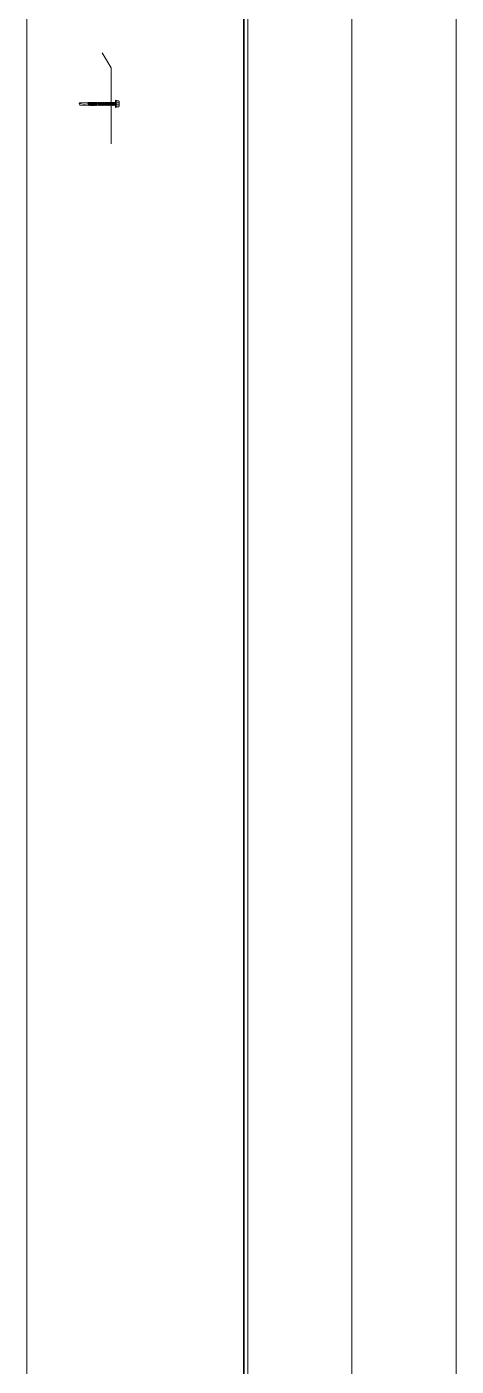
# Model space of a CAD drawing. Header units: metres. Extents: x 1610 to 5629, y 732 to 3974.
# Drawn here: x 1635.2244 to 1635.335, y 909.1618 to 909.5069 of the extents above; entities that cross this region are included whole.
import ezdxf

# ---------------------------------------------------------------- set-up
doc = ezdxf.new("R2010")
doc.units = ezdxf.units.M
doc.header["$MEASUREMENT"] = 0
doc.layers.get('0').update_dxf_attribs({"lineweight": 0})

msp = doc.modelspace()

# ---------------------------------------------------------------- linework, layer by layer
at = {"color": 7}
for p, q in [((1635.22442, 907.44439, -23.91687), (1635.2244, 909.83555, -55.54783)), ((1635.33502, 902.77366), (1635.33502, 909.81969)), ((1635.33502, 902.62729), (1635.33502, 909.81969)), ((1635.28019, 909.70707, 13.70923), (1635.28019, 907.44439, 0.0017)), ((1635.28039, 907.44439, -22.50555), (1635.28038, 909.70707, -50.78496)), ((1635.28131, 909.70707, 13.70645), (1635.28131, 907.44439, -0.00002)), ((1635.30817, 909.70707, 13.70647), (1635.30817, 907.44439, -0.00001)), ((1635.33502, 909.70707, 13.7065), (1635.33502, 907.44439)), ((1635.24616, 909.49631, 65.70573), (1635.24382, 909.50012)), ((1635.24616, 909.47671), (1635.24616, 909.49631, 65.70573)), ((1635.23788, 909.48701), (1635.23805, 909.48731)), ((1635.23788, 909.48701), (1635.23864, 909.48718)), ((1635.23788, 909.48701), (1635.23805, 909.48671)), ((1635.23795, 909.48712), (1635.2394, 909.48725)), ((1635.23993, 909.48731), (1635.23805, 909.48731)), ((1635.23805, 909.48671), (1635.2395, 909.48684)), ((1635.23993, 909.48671), (1635.23805, 909.48671)), ((1635.24022, 909.48731), (1635.23993, 909.48731)), ((1635.24041, 909.48671), (1635.23993, 909.48671)), ((1635.24012, 909.48671), (1635.23994, 909.48671)), ((1635.24033, 909.48731), (1635.24004, 909.48731)), ((1635.24052, 909.48671), (1635.24004, 909.48671)), ((1635.24022, 909.48731), (1635.24005, 909.48731)), ((1635.24023, 909.48671), (1635.24005, 909.48671)), ((1635.24016, 909.48698), (1635.24022, 909.48731)), ((1635.24033, 909.48731), (1635.24016, 909.48731)), ((1635.2402, 909.48683), (1635.24016, 909.48698)), ((1635.2402, 909.48683), (1635.24031, 909.48745)), ((1635.2402, 909.48683), (1635.24028, 909.48698)), ((1635.24022, 909.48731), (1635.24031, 909.48745)), ((1635.24041, 909.48671), (1635.24024, 909.48671)), ((1635.24027, 909.48698), (1635.24033, 909.48731)), ((1635.24031, 909.48683), (1635.24027, 909.48698)), ((1635.24028, 909.48698), (1635.24034, 909.48731)), ((1635.24034, 909.48731), (1635.24031, 909.48745)), ((1635.24031, 909.48683), (1635.24042, 909.48745)), ((1635.24031, 909.48683), (1635.24039, 909.48698)), ((1635.24033, 909.48731), (1635.24042, 909.48745)), ((1635.24052, 909.48731), (1635.24034, 909.48731)), ((1635.24052, 909.48671), (1635.24035, 909.48671)), ((1635.24039, 909.48698), (1635.24045, 909.48731)), ((1635.24041, 909.48671), (1635.24052, 909.48731)), ((1635.24045, 909.48657), (1635.24041, 909.48671)), ((1635.24045, 909.48731), (1635.24042, 909.48745)), ((1635.24045, 909.48657), (1635.2406, 909.48745)), ((1635.24062, 909.48731), (1635.24045, 909.48731)), ((1635.24045, 909.48657), (1635.24053, 909.48671)), ((1635.24052, 909.48731), (1635.2406, 909.48745)), ((1635.24052, 909.48671), (1635.24062, 909.48731)), ((1635.24056, 909.48657), (1635.24052, 909.48671)), ((1635.24053, 909.48671), (1635.24064, 909.48731)), ((1635.24071, 909.48671), (1635.24053, 909.48671)), ((1635.24056, 909.48657), (1635.24071, 909.48745)), ((1635.24056, 909.48657), (1635.24064, 909.48671)), ((1635.24064, 909.48731), (1635.2406, 909.48745)), ((1635.24062, 909.48731), (1635.24071, 909.48745)), ((1635.24081, 909.48731), (1635.24064, 909.48731)), ((1635.24064, 909.48671), (1635.24075, 909.48731)), ((1635.24082, 909.48671), (1635.24064, 909.48671)), ((1635.24075, 909.48731), (1635.24071, 909.48745)), ((1635.24071, 909.48671), (1635.24081, 909.48731)), ((1635.24074, 909.48657), (1635.24071, 909.48671)), ((1635.24074, 909.48657), (1635.2409, 909.48745)), ((1635.24074, 909.48657), (1635.24083, 909.48671)), ((1635.24092, 909.48731), (1635.24075, 909.48731)), ((1635.24081, 909.48731), (1635.2409, 909.48745)), ((1635.24082, 909.48671), (1635.24092, 909.48731)), ((1635.24085, 909.48657), (1635.24082, 909.48671)), ((1635.24083, 909.48671), (1635.24093, 909.48731)), ((1635.241, 909.48671), (1635.24083, 909.48671)), ((1635.24085, 909.48657), (1635.24101, 909.48745)), ((1635.24085, 909.48657), (1635.24094, 909.48671)), ((1635.24093, 909.48731), (1635.2409, 909.48745)), ((1635.24092, 909.48731), (1635.24101, 909.48745)), ((1635.24111, 909.48731), (1635.24093, 909.48731)), ((1635.24094, 909.48671), (1635.24104, 909.48731)), ((1635.24111, 909.48671), (1635.24094, 909.48671)), ((1635.241, 909.48671), (1635.24111, 909.48731)), ((1635.24104, 909.48657), (1635.241, 909.48671)), ((1635.24104, 909.48731), (1635.24101, 909.48745)), ((1635.24104, 909.48657), (1635.24119, 909.48745)), ((1635.24122, 909.48731), (1635.24104, 909.48731)), ((1635.24104, 909.48657), (1635.24113, 909.48671)), ((1635.24111, 909.48731), (1635.24119, 909.48745)), ((1635.24111, 909.48671), (1635.24122, 909.48731)), ((1635.24115, 909.48657), (1635.24111, 909.48671)), ((1635.24113, 909.48671), (1635.24123, 909.48731)), ((1635.2413, 909.48671), (1635.24113, 909.48671)), ((1635.24115, 909.48657), (1635.2413, 909.48745)), ((1635.24115, 909.48657), (1635.24123, 909.48671)), ((1635.24123, 909.48731), (1635.24119, 909.48745)), ((1635.24122, 909.48731), (1635.2413, 909.48745)), ((1635.2414, 909.48731), (1635.24123, 909.48731)), ((1635.24123, 909.48671), (1635.24134, 909.48731)), ((1635.24141, 909.48671), (1635.24123, 909.48671)), ((1635.24134, 909.48731), (1635.2413, 909.48745)), ((1635.2413, 909.48671), (1635.2414, 909.48731)), ((1635.24133, 909.48657), (1635.2413, 909.48671)), ((1635.24133, 909.48657), (1635.24149, 909.48745)), ((1635.24133, 909.48657), (1635.24142, 909.48671)), ((1635.24151, 909.48731), (1635.24134, 909.48731)), ((1635.2414, 909.48731), (1635.24149, 909.48745)), ((1635.24141, 909.48671), (1635.24151, 909.48731)), ((1635.24144, 909.48657), (1635.24141, 909.48671)), ((1635.24142, 909.48671), (1635.24152, 909.48731)), ((1635.24159, 909.48671), (1635.24142, 909.48671)), ((1635.24144, 909.48657), (1635.2416, 909.48745)), ((1635.24144, 909.48657), (1635.24153, 909.48671)), ((1635.24152, 909.48731), (1635.24149, 909.48745)), ((1635.24151, 909.48731), (1635.2416, 909.48745)), ((1635.2417, 909.48731), (1635.24152, 909.48731)), ((1635.24153, 909.48671), (1635.24163, 909.48731)), ((1635.2417, 909.48671), (1635.24153, 909.48671)), ((1635.24159, 909.48671), (1635.2417, 909.48731)), ((1635.24163, 909.48657), (1635.24159, 909.48671)), ((1635.24163, 909.48731), (1635.2416, 909.48745)), ((1635.24163, 909.48657), (1635.24178, 909.48745)), ((1635.24181, 909.48731), (1635.24163, 909.48731)), ((1635.24163, 909.48657), (1635.24172, 909.48671)), ((1635.2417, 909.48731), (1635.24178, 909.48745)), ((1635.2417, 909.48671), (1635.24181, 909.48731)), ((1635.24174, 909.48657), (1635.2417, 909.48671)), ((1635.24172, 909.48671), (1635.24182, 909.48731)), ((1635.24189, 909.48671), (1635.24172, 909.48671)), ((1635.24174, 909.48657), (1635.24189, 909.48745)), ((1635.24174, 909.48657), (1635.24182, 909.48671)), ((1635.24182, 909.48731), (1635.24178, 909.48745)), ((1635.24181, 909.48731), (1635.24189, 909.48745)), ((1635.24199, 909.48731), (1635.24182, 909.48731)), ((1635.24182, 909.48671), (1635.24193, 909.48731)), ((1635.242, 909.48671), (1635.24182, 909.48671)), ((1635.24193, 909.48731), (1635.24189, 909.48745)), ((1635.24189, 909.48671), (1635.24199, 909.48731)), ((1635.24192, 909.48657), (1635.24189, 909.48671)), ((1635.24192, 909.48657), (1635.24208, 909.48745)), ((1635.24192, 909.48657), (1635.24201, 909.48671)), ((1635.2421, 909.48731), (1635.24193, 909.48731)), ((1635.24199, 909.48731), (1635.24208, 909.48745)), ((1635.242, 909.48671), (1635.2421, 909.48731)), ((1635.24203, 909.48657), (1635.242, 909.48671)), ((1635.24201, 909.48671), (1635.24212, 909.48731)), ((1635.24218, 909.48671), (1635.24201, 909.48671)), ((1635.24203, 909.48657), (1635.24219, 909.48745)), ((1635.24203, 909.48657), (1635.24212, 909.48671)), ((1635.24212, 909.48731), (1635.24208, 909.48745)), ((1635.2421, 909.48731), (1635.24219, 909.48745)), ((1635.24229, 909.48731), (1635.24212, 909.48731)), ((1635.24212, 909.48671), (1635.24222, 909.48731)), ((1635.24229, 909.48671), (1635.24212, 909.48671)), ((1635.24218, 909.48671), (1635.24229, 909.48731)), ((1635.24222, 909.48657), (1635.24218, 909.48671)), ((1635.24222, 909.48731), (1635.24219, 909.48745)), ((1635.24222, 909.48657), (1635.24238, 909.48745)), ((1635.2424, 909.48731), (1635.24222, 909.48731)), ((1635.24222, 909.48657), (1635.24231, 909.48671)), ((1635.24229, 909.48731), (1635.24238, 909.48745)), ((1635.24229, 909.48671), (1635.2424, 909.48731)), ((1635.24233, 909.48657), (1635.24229, 909.48671)), ((1635.24231, 909.48671), (1635.24241, 909.48731)), ((1635.24233, 909.48657), (1635.24248, 909.48745)), ((1635.24233, 909.48657), (1635.24242, 909.48671)), ((1635.24241, 909.48731), (1635.24238, 909.48745)), ((1635.2424, 909.48731), (1635.24248, 909.48745)), ((1635.24242, 909.48671), (1635.24252, 909.48731)), ((1635.24252, 909.48731), (1635.24248, 909.48745)), ((1635.24278, 909.48731), (1635.24249, 909.48731)), ((1635.24297, 909.48671), (1635.24249, 909.48671)), ((1635.24268, 909.48671), (1635.2425, 909.48671)), ((1635.24278, 909.48731), (1635.24261, 909.48731)), ((1635.24272, 909.48698), (1635.24278, 909.48731)), ((1635.24276, 909.48683), (1635.24272, 909.48698)), ((1635.24276, 909.48683), (1635.24287, 909.48745)), ((1635.24276, 909.48683), (1635.24284, 909.48698)), ((1635.24278, 909.48731), (1635.24287, 909.48745)), ((1635.24297, 909.48671), (1635.2428, 909.48671)), ((1635.24284, 909.48698), (1635.2429, 909.48731)), ((1635.2429, 909.48731), (1635.24287, 909.48745)), ((1635.24308, 909.48731), (1635.2429, 909.48731)), ((1635.24297, 909.48671), (1635.24308, 909.48731)), ((1635.24301, 909.48657), (1635.24297, 909.48671)), ((1635.24301, 909.48657), (1635.24316, 909.48745)), ((1635.24301, 909.48657), (1635.2431, 909.48671)), ((1635.24308, 909.48731), (1635.24316, 909.48745)), ((1635.2431, 909.48671), (1635.2432, 909.48731)), ((1635.24327, 909.48671), (1635.2431, 909.48671)), ((1635.2432, 909.48731), (1635.24316, 909.48745)), ((1635.24337, 909.48731), (1635.2432, 909.48731)), ((1635.24327, 909.48671), (1635.24337, 909.48731)), ((1635.2433, 909.48657), (1635.24327, 909.48671)), ((1635.2433, 909.48657), (1635.24346, 909.48745)), ((1635.2433, 909.48657), (1635.24339, 909.48671)), ((1635.24337, 909.48731), (1635.24346, 909.48745)), ((1635.24339, 909.48671), (1635.24349, 909.48731)), ((1635.24356, 909.48671), (1635.24339, 909.48671)), ((1635.24349, 909.48731), (1635.24346, 909.48745)), ((1635.24367, 909.48731), (1635.24349, 909.48731)), ((1635.24356, 909.48671), (1635.24367, 909.48731)), ((1635.2436, 909.48657), (1635.24356, 909.48671)), ((1635.2436, 909.48657), (1635.24376, 909.48745)), ((1635.2436, 909.48657), (1635.24369, 909.48671)), ((1635.24367, 909.48731), (1635.24376, 909.48745)), ((1635.24369, 909.48671), (1635.24379, 909.48731)), ((1635.24386, 909.48671), (1635.24369, 909.48671)), ((1635.24379, 909.48731), (1635.24376, 909.48745)), ((1635.24396, 909.48731), (1635.24379, 909.48731)), ((1635.24386, 909.48671), (1635.24396, 909.48731)), ((1635.24389, 909.48657), (1635.24386, 909.48671)), ((1635.24389, 909.48657), (1635.24405, 909.48745)), ((1635.24389, 909.48657), (1635.24398, 909.48671)), ((1635.24396, 909.48731), (1635.24405, 909.48745)), ((1635.24398, 909.48671), (1635.24409, 909.48731)), ((1635.24415, 909.48671), (1635.24398, 909.48671)), ((1635.24409, 909.48731), (1635.24405, 909.48745)), ((1635.24426, 909.48731), (1635.24409, 909.48731)), ((1635.24415, 909.48671), (1635.24426, 909.48731)), ((1635.24419, 909.48657), (1635.24415, 909.48671)), ((1635.24419, 909.48657), (1635.24435, 909.48745)), ((1635.24419, 909.48657), (1635.24428, 909.48671)), ((1635.24426, 909.48731), (1635.24435, 909.48745)), ((1635.24428, 909.48671), (1635.24438, 909.48731)), ((1635.24445, 909.48671), (1635.24428, 909.48671)), ((1635.24438, 909.48731), (1635.24435, 909.48745)), ((1635.24455, 909.48731), (1635.24438, 909.48731)), ((1635.24445, 909.48671), (1635.24455, 909.48731)), ((1635.24448, 909.48657), (1635.24445, 909.48671)), ((1635.24448, 909.48657), (1635.24464, 909.48745)), ((1635.24448, 909.48657), (1635.24457, 909.48671)), ((1635.24455, 909.48731), (1635.24464, 909.48745)), ((1635.24457, 909.48671), (1635.24468, 909.48731)), ((1635.24474, 909.48671), (1635.24457, 909.48671)), ((1635.24491, 909.48731), (1635.24461, 909.48731)), ((1635.2451, 909.48671), (1635.24461, 909.48671)), ((1635.2448, 909.48671), (1635.24463, 909.48671)), ((1635.24468, 909.48731), (1635.24464, 909.48745)), ((1635.24485, 909.48731), (1635.24468, 909.48731)), ((1635.24491, 909.48731), (1635.24473, 909.48731)), ((1635.24474, 909.48671), (1635.24485, 909.48731)), ((1635.24478, 909.48657), (1635.24474, 909.48671)), ((1635.24478, 909.48657), (1635.24494, 909.48745)), ((1635.24478, 909.48657), (1635.24487, 909.48671)), ((1635.24485, 909.48731), (1635.24494, 909.48745)), ((1635.24485, 909.48698), (1635.24491, 909.48731)), ((1635.24488, 909.48683), (1635.24485, 909.48698)), ((1635.24487, 909.48671), (1635.24497, 909.48731)), ((1635.24488, 909.48683), (1635.24499, 909.48745)), ((1635.24488, 909.48683), (1635.24497, 909.48698)), ((1635.24491, 909.48731), (1635.24499, 909.48745)), ((1635.2451, 909.48671), (1635.24493, 909.48671)), ((1635.24497, 909.48731), (1635.24494, 909.48745)), ((1635.24497, 909.48698), (1635.24503, 909.48731)), ((1635.24503, 909.48731), (1635.24499, 909.48745)), ((1635.2452, 909.48731), (1635.24503, 909.48731)), ((1635.2451, 909.48671), (1635.2452, 909.48731)), ((1635.24513, 909.48657), (1635.2451, 909.48671)), ((1635.24513, 909.48657), (1635.24529, 909.48745)), ((1635.24513, 909.48657), (1635.24522, 909.48671)), ((1635.2452, 909.48731), (1635.24529, 909.48745)), ((1635.24522, 909.48671), (1635.24532, 909.48731)), ((1635.24539, 909.48671), (1635.24522, 909.48671)), ((1635.24532, 909.48731), (1635.24529, 909.48745)), ((1635.2455, 909.48731), (1635.24532, 909.48731)), ((1635.24539, 909.48671), (1635.2455, 909.48731)), ((1635.24543, 909.48657), (1635.24539, 909.48671)), ((1635.24543, 909.48657), (1635.24558, 909.48745)), ((1635.24543, 909.48657), (1635.24552, 909.48671)), ((1635.2455, 909.48731), (1635.24558, 909.48745)), ((1635.24552, 909.48671), (1635.24562, 909.48731)), ((1635.24569, 909.48671), (1635.24552, 909.48671)), ((1635.24562, 909.48731), (1635.24558, 909.48745)), ((1635.24579, 909.48731), (1635.24562, 909.48731)), ((1635.24569, 909.48671), (1635.24579, 909.48731)), ((1635.24572, 909.48657), (1635.24569, 909.48671)), ((1635.24572, 909.48657), (1635.24588, 909.48745)), ((1635.24572, 909.48657), (1635.24581, 909.48671)), ((1635.24579, 909.48731), (1635.24588, 909.48745)), ((1635.24581, 909.48671), (1635.24592, 909.48731)), ((1635.24598, 909.48671), (1635.24581, 909.48671)), ((1635.24592, 909.48731), (1635.24588, 909.48745)), ((1635.24609, 909.48731), (1635.24592, 909.48731)), ((1635.24598, 909.48671), (1635.24609, 909.48731)), ((1635.24602, 909.48657), (1635.24598, 909.48671)), ((1635.24602, 909.48657), (1635.24618, 909.48745)), ((1635.24602, 909.48657), (1635.24611, 909.48671)), ((1635.24609, 909.48731), (1635.24618, 909.48745)), ((1635.24611, 909.48671), (1635.24621, 909.48731)), ((1635.24628, 909.48671), (1635.24611, 909.48671)), ((1635.24621, 909.48731), (1635.24618, 909.48745)), ((1635.24638, 909.48731), (1635.24621, 909.48731)), ((1635.24628, 909.48671), (1635.24638, 909.48731)), ((1635.24631, 909.48657), (1635.24628, 909.48671)), ((1635.24631, 909.48657), (1635.24647, 909.48745)), ((1635.24631, 909.48657), (1635.2464, 909.48671)), ((1635.24638, 909.48731), (1635.24647, 909.48745)), ((1635.2464, 909.48671), (1635.24651, 909.48731)), ((1635.24657, 909.48671), (1635.2464, 909.48671)), ((1635.24651, 909.48731), (1635.24647, 909.48745)), ((1635.24668, 909.48731), (1635.24651, 909.48731)), ((1635.24657, 909.48671), (1635.24668, 909.48731)), ((1635.24661, 909.48657), (1635.24657, 909.48671)), ((1635.24661, 909.48657), (1635.24677, 909.48745)), ((1635.24661, 909.48657), (1635.2467, 909.48671)), ((1635.24668, 909.48731), (1635.24677, 909.48745)), ((1635.2467, 909.48671), (1635.2468, 909.48731)), ((1635.24687, 909.48671), (1635.2467, 909.48671)), ((1635.24727, 909.48671), (1635.24671, 909.48671)), ((1635.2468, 909.48731), (1635.24677, 909.48745)), ((1635.24697, 909.48731), (1635.2468, 909.48731)), ((1635.24727, 909.48731), (1635.24681, 909.48731)), ((1635.24687, 909.48671), (1635.24697, 909.48731)), ((1635.24691, 909.48657), (1635.24687, 909.48671)), ((1635.24691, 909.48657), (1635.24706, 909.48745)), ((1635.24691, 909.48657), (1635.24699, 909.48671)), ((1635.24697, 909.48731), (1635.24706, 909.48745)), ((1635.24699, 909.48671), (1635.2471, 909.48731)), ((1635.2471, 909.48731), (1635.24706, 909.48745)), ((1635.24727, 909.48605), (1635.24727, 909.48797)), ((1635.24735, 909.48804), (1635.24734, 909.48804)), ((1635.24735, 909.48598), (1635.24734, 909.48598)), ((1635.24742, 909.48605), (1635.24742, 909.48797)), ((1635.24806, 909.48731), (1635.24742, 909.48731)), ((1635.24806, 909.48672), (1635.24742, 909.48672)), ((1635.24809, 909.48775), (1635.24747, 909.48775)), ((1635.24809, 909.48627), (1635.24747, 909.48627)), ((1635.24816, 909.48752), (1635.24816, 909.48768)), ((1635.24816, 909.4865), (1635.24816, 909.48752)), ((1635.24816, 909.48665), (1635.24816, 909.48737)), ((1635.24816, 909.48634), (1635.24816, 909.4865))]:
    msp.add_line(p, q, dxfattribs=at)

doc.saveas('drawing.dxf')
